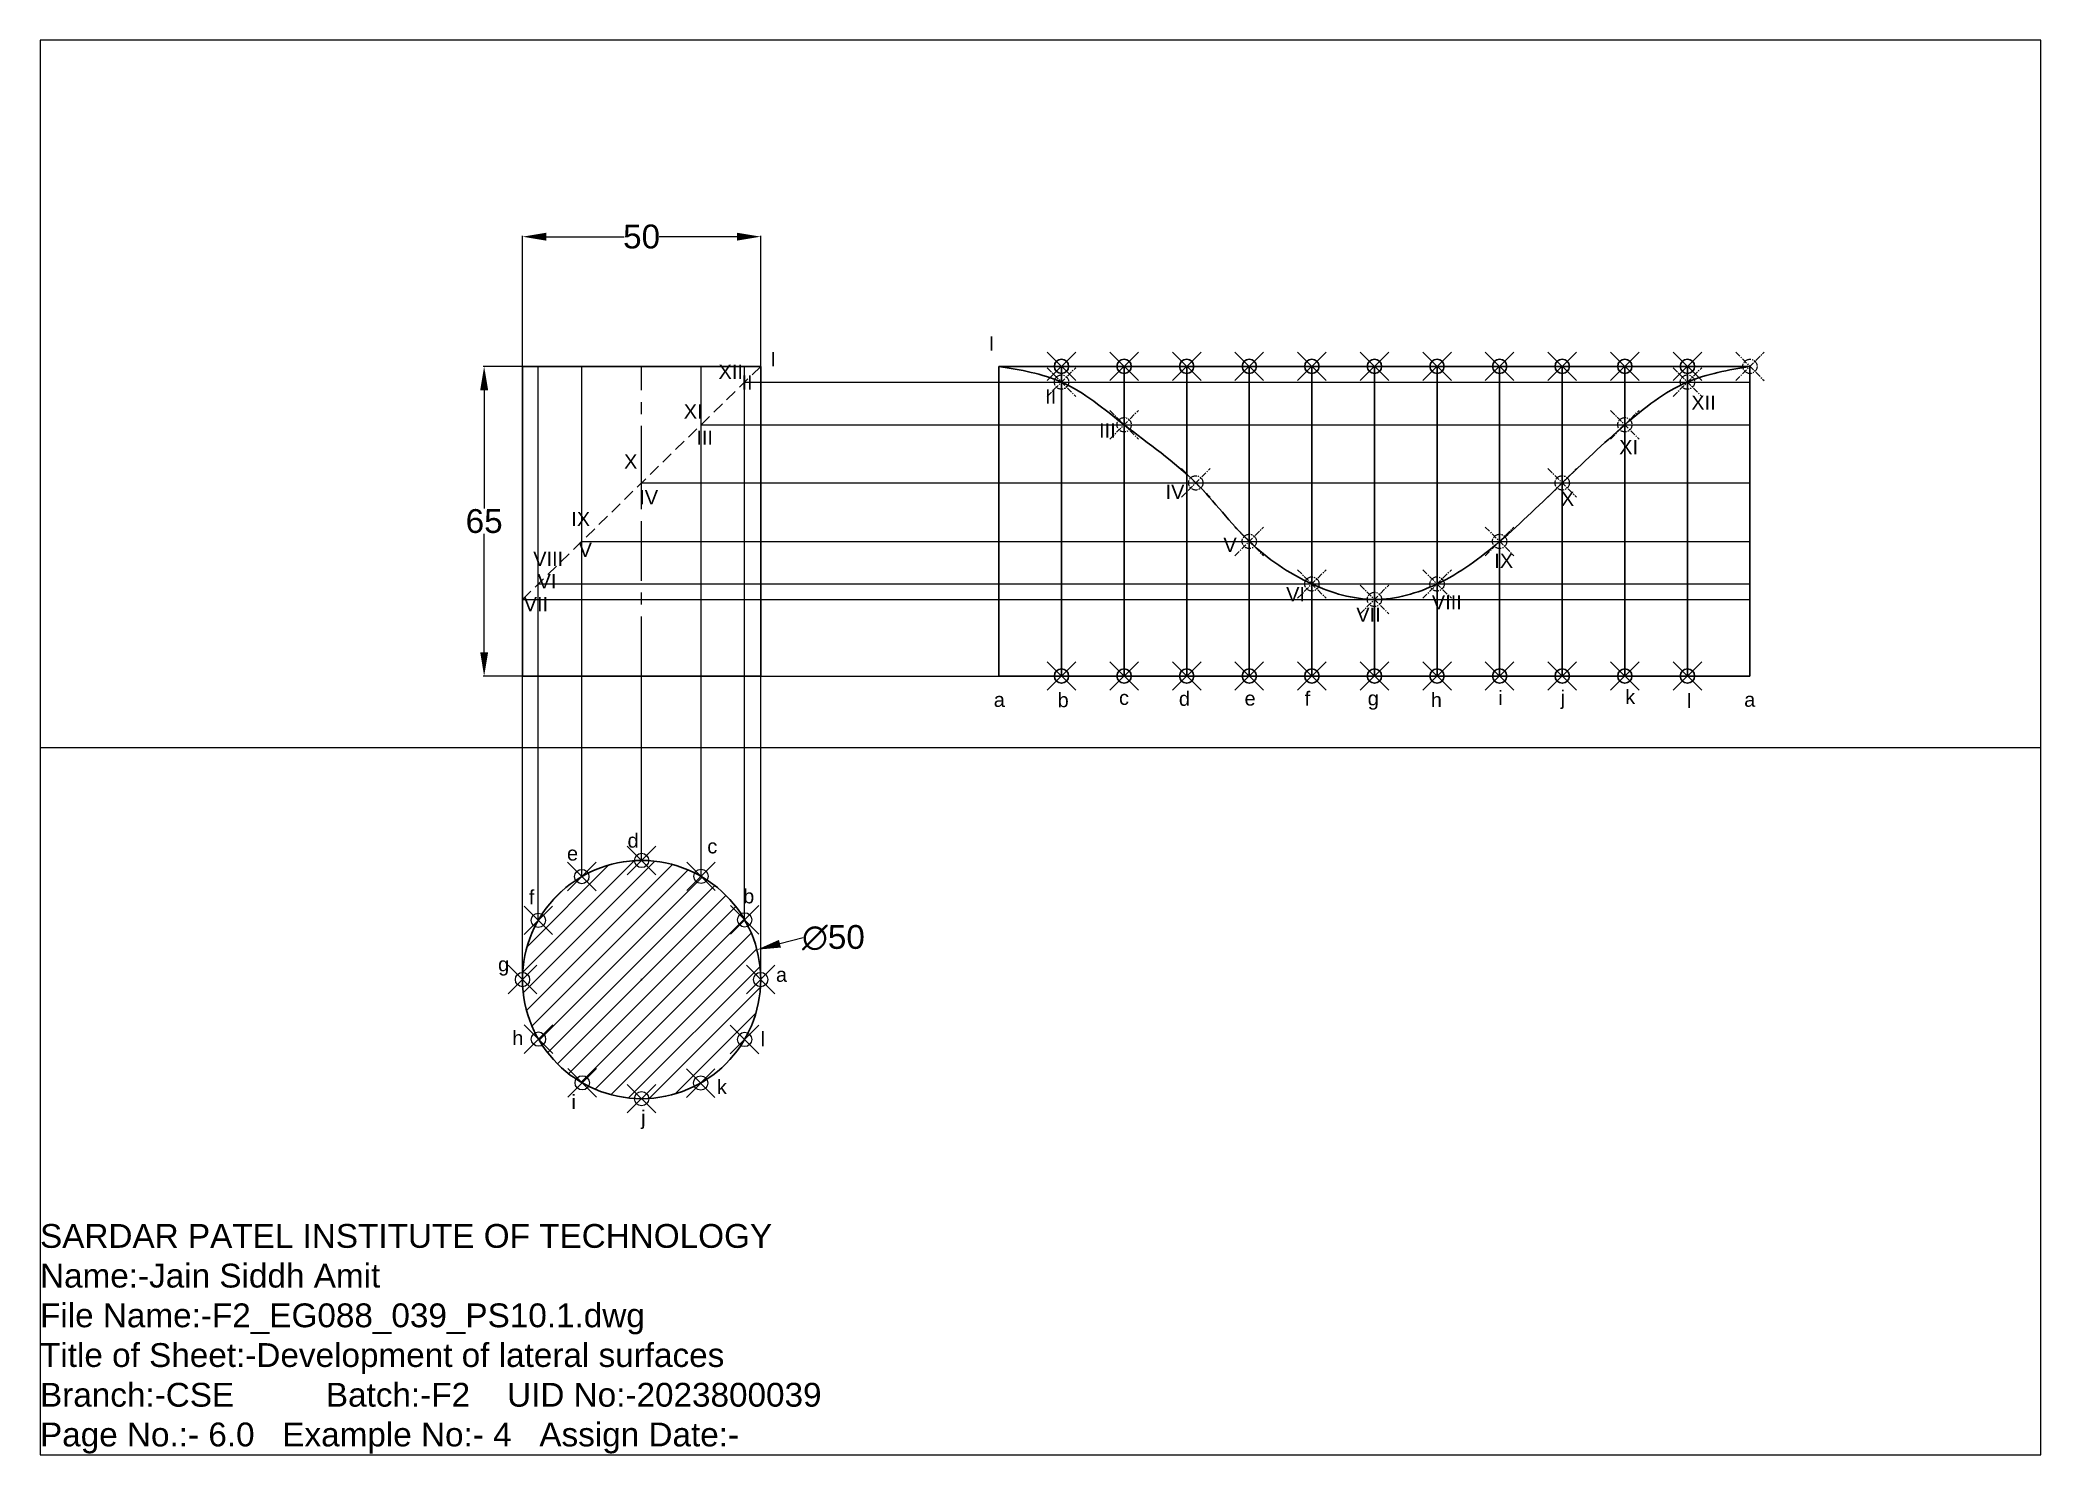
# Model space of a CAD drawing. Header units: millimetres. Extents: x 0 to 420, y 0 to 297.
import ezdxf

# ---------------------------------------------------------------- set-up
doc = ezdxf.new("R2010")
doc.units = ezdxf.units.MM
doc.header["$MEASUREMENT"] = 0
doc.header["$PDMODE"] = 35
doc.header["$PDSIZE"] = 3
doc.linetypes.add('CENTER', pattern=[2, 1.25, -0.25, 0.25, -0.25])
doc.linetypes.add('HIDDEN', pattern=[0.375, 0.25, -0.125])
for name, color, linetype in [('CENTER', 2, 'CENTER'), ('DIMENSION', 4, 'Continuous'), ('PROJECTION', 3, 'Continuous'), ('TEXT', 7, 'Continuous')]:
    doc.layers.add(name, color=color, linetype=linetype)
doc.layers.add('HIDDEN', color=7, linetype='HIDDEN', lineweight=30)
doc.layers.add('OBJECT', color=7, linetype='Continuous', lineweight=30)
doc.styles.get("Standard").update_dxf_attribs({"font": 'arial.ttf'})
doc.dimstyles.get("Standard").update_dxf_attribs({"dimtxt": 5, "dimasz": 5, "dimexe": 0.18, "dimexo": 0.0625, "dimgap": 0.09, "dimtad": 0, "dimtih": 1, "dimtoh": 1, "dimdec": 0, "dimzin": 0, "dimdsep": 46, "dimtxsty": 'Standard', "dimcen": 0.09, "dimclrd": 256, "dimclre": 256, "dimadec": 0, "dimazin": 0, "dimtfac": 1, "dimtdec": 0, "dimtofl": 0, "dimtmove": 0, "dimatfit": 3, "dimfxl": 1, "dimtolj": 1, "dimtzin": 0, "dimlwd": -1, "dimarcsym": 0})

# ---------------------------------------------------------------- blocks, each defined once
blk = doc.blocks.new('*D1')
at = {"layer": 'Defpoints', "color": 0, "transparency": 16777216}
for p in [(150.47, 106.06), (102.07, 93.51)]:
    blk.add_point(p, dxfattribs=at)
at = {"layer": 'DIMENSION', "transparency": 16777216}
blk.add_line((160.15, 108.57), (155.31, 107.32), dxfattribs=at)
at = {"layer": 'DIMENSION', "lineweight": -2, "transparency": 16777216}
for p, q in [((126.18, 99.79), (126.36, 99.79)), ((126.27, 99.7), (126.27, 99.88))]:
    blk.add_line(p, q, dxfattribs=at)
at = {"layer": 'DIMENSION', "transparency": 16777216}
blk.add_solid([(155.1, 108.12), (155.52, 106.51), (150.47, 106.06)], dxfattribs=at)
at = {"layer": 'DIMENSION', "color": 0, "transparency": 16777216, "insert": (166.54, 108.57), "char_height": 5, "attachment_point": 5}
blk.add_mtext('\\A1;∅50', dxfattribs=at)
blk = doc.blocks.new('*D2')
at = {"layer": 'Defpoints', "color": 0, "transparency": 16777216}
for p in [(101.27, 228.5), (93.22, 163.5), (101.27, 163.5)]:
    blk.add_point(p, dxfattribs=at)
at = {"layer": 'DIMENSION', "lineweight": -2, "transparency": 16777216}
for p, q in [((101.21, 228.5), (93.04, 228.5)), ((101.21, 163.5), (93.04, 163.5))]:
    blk.add_line(p, q, dxfattribs=at)
at = {"layer": 'DIMENSION', "transparency": 16777216}
for p, q in [((93.22, 223.5), (93.22, 198.64)), ((93.22, 168.5), (93.22, 193.36))]:
    blk.add_line(p, q, dxfattribs=at)
for points in [[(92.39, 223.5), (94.06, 223.5), (93.22, 228.5)], [(92.39, 168.5), (94.06, 168.5), (93.22, 163.5)]]:
    blk.add_solid(points, dxfattribs=at)
at = {"layer": 'DIMENSION', "color": 0, "transparency": 16777216, "insert": (93.22, 196), "char_height": 5, "attachment_point": 5}
blk.add_mtext('\\A1;65', dxfattribs=at)
blk = doc.blocks.new('*D3')
at = {"layer": 'Defpoints', "color": 0, "transparency": 16777216}
for p in [(151.27, 255.72), (101.27, 228.5), (151.27, 228.5)]:
    blk.add_point(p, dxfattribs=at)
at = {"layer": 'DIMENSION', "lineweight": -2, "transparency": 16777216}
for p, q in [((101.27, 228.56), (101.27, 255.9)), ((151.27, 228.56), (151.27, 255.9))]:
    blk.add_line(p, q, dxfattribs=at)
at = {"layer": 'DIMENSION', "transparency": 16777216}
for p, q in [((106.27, 255.72), (122.61, 255.72)), ((146.27, 255.72), (129.94, 255.72))]:
    blk.add_line(p, q, dxfattribs=at)
for points in [[(106.27, 256.55), (106.27, 254.89), (101.27, 255.72)], [(146.27, 256.55), (146.27, 254.89), (151.27, 255.72)]]:
    blk.add_solid(points, dxfattribs=at)
at = {"layer": 'DIMENSION', "color": 0, "transparency": 16777216, "insert": (126.27, 255.72), "char_height": 5, "attachment_point": 5}
blk.add_mtext('\\A1;50', dxfattribs=at)

msp = doc.modelspace()

# ---------------------------------------------------------------- hatches: boundary and pattern name
h = msp.add_hatch()
h.set_pattern_fill('ANSI31', color=256, scale=25)
h.paths.add_polyline_path([(101.27, 99.79, 1), (151.27, 99.79, 1)])
h.paths.add_polyline_path([(126.23, 99.79), (126.3, 99.83), (126.22, 99.7), (126.17, 99.79)], flags=16)

# ---------------------------------------------------------------- linework, layer by layer
for p, q in [((0, 148.5), (420, 148.5)), ((126.23, 99.79), (126.13, 99.79)), ((126.17, 99.79), (126.22, 99.7)), ((126.3, 99.83), (126.18, 99.76)), ((126.3, 99.83), (126.22, 99.7)), ((126.27, 99.61), (126.27, 99.81))]:
    msp.add_line(p, q)
msp.add_lwpolyline([(0, 0), (420, 0), (420, 297), (0, 297)], close=True)
for p in [(126.27, 124.79), (113.72, 121.41), (138.74, 121.46), (104.59, 112.22), (147.9, 112.32), (101.27, 99.79), (151.27, 99.79), (104.62, 87.29), (147.89, 87.22), (113.81, 78.11), (138.67, 78.07), (126.27, 74.79)]:
    msp.add_point(p)
at = {"layer": 'CENTER', "ltscale": 10}
msp.add_line((126.27, 163.5), (126.27, 228.5), dxfattribs=at)
at = {"layer": 'CENTER'}
for p in [(358.92, 228.5), (214.41, 225.2), (345.79, 225.2), (227.55, 216.24), (332.65, 216.24), (242.6, 204.04), (319.51, 204.04), (253.82, 191.76), (306.37, 191.76), (266.96, 182.82), (293.24, 182.82), (280.1, 179.58)]:
    msp.add_point(p, dxfattribs=at)
at = {"layer": 'HIDDEN', "ltscale": 10}
msp.add_line((151.27, 228.5), (101.27, 179.58), dxfattribs=at)
at = {"layer": 'OBJECT'}
for p, q in [((101.27, 163.5), (101.27, 228.5)), ((101.27, 228.5), (151.27, 228.5)), ((151.27, 228.5), (151.27, 163.5)), ((201.27, 228.5), (358.92, 228.5)), ((201.27, 228.5), (201.27, 163.5)), ((214.41, 163.5), (214.41, 228.5)), ((227.55, 163.5), (227.55, 228.5)), ((240.69, 163.5), (240.69, 228.5)), ((253.82, 163.5), (253.82, 228.5)), ((266.96, 163.5), (266.96, 228.5)), ((280.1, 163.5), (280.1, 228.5)), ((293.24, 163.5), (293.24, 228.5)), ((306.37, 163.5), (306.37, 228.5)), ((319.51, 163.5), (319.51, 228.5)), ((332.65, 163.5), (332.65, 228.5)), ((345.79, 163.5), (345.79, 228.5)), ((358.92, 163.5), (358.92, 228.5)), ((101.27, 163.5), (151.27, 163.5)), ((201.27, 163.5), (358.92, 163.5))]:
    msp.add_line(p, q, dxfattribs=at)
msp.add_circle((126.27, 99.79), 25, dxfattribs=at)
msp.add_spline([(201.27, 228.5), (214.41, 225.2), (227.55, 216.24), (242.6, 204.04), (253.82, 191.76), (266.96, 182.82), (280.1, 179.58), (293.24, 182.82), (306.37, 191.76), (319.51, 204.04), (332.65, 216.24), (345.79, 225.2), (358.92, 228.5)], degree=3, dxfattribs=at)
for p in [(214.41, 228.5), (227.55, 228.5), (240.69, 228.5), (253.82, 228.5), (266.96, 228.5), (280.1, 228.5), (293.24, 228.5), (306.37, 228.5), (319.51, 228.5), (332.65, 228.5), (345.79, 228.5), (214.41, 163.5), (227.55, 163.5), (240.69, 163.5), (253.82, 163.5), (266.96, 163.5), (280.1, 163.5), (293.24, 163.5), (306.37, 163.5), (319.51, 163.5), (332.65, 163.5), (345.79, 163.5)]:
    msp.add_point(p, dxfattribs=at)
at = {"layer": 'PROJECTION'}
for p, q in [((101.27, 99.79), (101.27, 228.5)), ((104.59, 112.22), (104.59, 228.5)), ((113.72, 121.41), (113.72, 228.5)), ((138.74, 121.46), (138.74, 228.5)), ((147.9, 112.32), (147.9, 228.5)), ((151.27, 99.79), (151.27, 228.5)), ((147.9, 225.2), (358.92, 225.2)), ((138.74, 216.24), (358.92, 216.24)), ((126.27, 204.04), (358.92, 204.04)), ((126.27, 198.77), (126.27, 204.04)), ((113.72, 191.76), (358.92, 191.76)), ((104.59, 182.82), (358.92, 182.82)), ((101.27, 179.58), (358.92, 179.58)), ((101.27, 148.5), (101.27, 163.5)), ((126.27, 124.79), (126.27, 163.5)), ((151.27, 163.5), (201.27, 163.5))]:
    msp.add_line(p, q, dxfattribs=at)

# ---------------------------------------------------------------- texts
at = {"insert": (0, 48.48), "char_height": 5, "width": 199.8581, "attachment_point": 1}
msp.add_mtext('SARDAR PATEL INSTITUTE OF TECHNOLOGY\\PName:-Jain Siddh Amit\\PFile Name:-F2_EG088_039_PS10.1.dwg\\PTitle of Sheet:-Development of lateral surfaces\\PBranch:-CSE^IBatch:-F2    UID No:-2023800039\\PPage No.:- 6.0   Example No:- 4   Assign Date:-', dxfattribs=at)
at = {"layer": 'OBJECT'}
for s, p in [('I', (153.31, 228.5)), ('I', (199.13, 231.82)), ('XII', (142.41, 225.86)), ('II', (147.24, 223.63)), ('II', (210.97, 220.69)), ('XI', (135.12, 217.55)), ('XII', (346.6, 219.38)), ('III', (137.76, 212.03)), ('III', (222.29, 213.51)), ('X', (122.59, 207.02)), ('XI', (331.46, 210.05)), ('IV', (125.77, 199.52)), ('IV', (236.25, 200.67)), ('X', (319.25, 199.17)), ('IX', (111.51, 194.96)), ('VIII', (103.52, 186.61)), ('V', (113.06, 188.52)), ('V', (248.39, 189.52)), ('IX', (305.25, 186.19)), ('VI', (104.43, 181.9)), ('VI', (261.56, 179.18)), ('VII', (101.52, 177.09)), ('VII', (276.29, 174.88)), ('VIII', (292.14, 177.47))]:
    msp.add_text(s, height=3, dxfattribs=at).set_placement(p)
at = {"layer": 'TEXT'}
for s, p in [('b', (213.59, 156.96)), ('c', (226.49, 157.45)), ('d', (239.05, 157.25)), ('e', (252.83, 157.3)), ('f', (265.44, 157.26)), ('g', (278.69, 157.33)), ('h', (291.92, 156.97)), ('i', (306.09, 157.44)), ('j', (319.18, 157.48)), ('k', (332.72, 157.64)), ('l', (345.69, 156.78)), ('a', (200.19, 157.02)), ('a', (357.7, 157.05)), ('d', (123.32, 127.48)), ('e', (110.61, 124.77)), ('c', (140.06, 126.27)), ('f', (102.62, 115.61)), ('b', (147.58, 115.78)), ('g', (96.15, 101.51)), ('a', (154.47, 99.32)), ('h', (99.13, 86.02)), ('l', (151.23, 85.8)), ('i', (111.55, 72.61)), ('k', (142.08, 75.75)), ('j', (126.17, 69.33))]:
    msp.add_text(s, height=3, dxfattribs=at).set_placement(p)

# ---------------------------------------------------------------- dimensions: what is measured, and where the dimension line sits
at = {"layer": 'DIMENSION'}
dim = msp.add_linear_dim(base=(151.27, 255.72), p1=(101.27, 228.5), p2=(151.27, 228.5), dimstyle='Standard', dxfattribs=at)
dim.commit()
dim.dimension.update_dxf_attribs({"geometry": '*D3', "text_midpoint": (126.27, 255.72), "dimtype": 160})
dim = msp.add_linear_dim(base=(93.22, 163.5), p1=(101.27, 228.5), p2=(101.27, 163.5), angle=90, dimstyle='Standard', dxfattribs=at)
dim.commit()
dim.dimension.update_dxf_attribs({"geometry": '*D2', "text_midpoint": (93.22, 196)})
dim = msp.add_diameter_dim_2p(p1=(102.07, 93.51), p2=(150.47, 106.06), dimstyle='Standard', dxfattribs=at)
dim.commit()
dim.dimension.update_dxf_attribs({"geometry": '*D1', "text_midpoint": (166.54, 108.57)})

doc.saveas('drawing.dxf')
